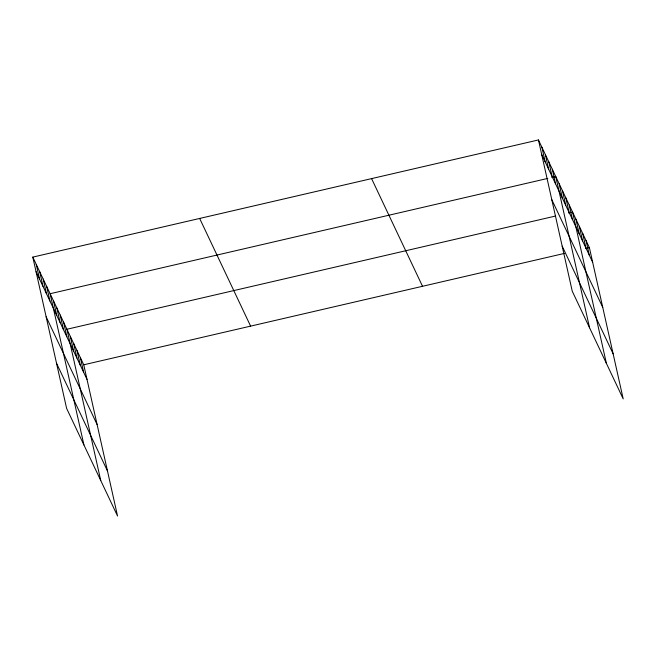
<?xml version="1.0" encoding="UTF-8"?>
<svg xmlns="http://www.w3.org/2000/svg" width="656" height="656" viewBox="0 0 656 656"><rect width="100%" height="100%" fill="white"/><g stroke="black" fill="none" stroke-linecap="round" stroke-linejoin="round"><path stroke-width="0.98" d="M32.8 257.111L83.747 364.793L117.555 516.051L66.609 408.368L32.8 257.111L538.445 139.949L589.391 247.632L623.2 398.889L572.253 291.207L538.445 139.949M547.817 178.399L50.118 293.724L83.935 444.981M551.786 177.481L555.763 176.562L589.572 327.82M555.689 216.004L66.937 329.255L100.745 480.52M568.604 213.011L572.573 212.093L606.39 363.358M83.747 364.793L564.562 253.38M585.414 248.55L589.391 247.632M541.7 154.545L592.655 262.228M551.786 199.645L602.733 307.328M562.167 246.107L613.122 353.789M371.583 178.612L422.53 286.295M199.662 218.448L250.608 326.13M36.064 271.707L87.01 379.389M46.141 316.807L97.088 424.489M56.531 363.268L107.477 470.951M586.029 240.522L589.293 255.118M582.667 233.413L585.923 248.009M579.297 226.304L582.561 240.9M575.935 219.202L579.199 233.798M569.211 204.984L572.475 219.58M565.849 197.882L569.113 212.478M562.487 190.773L565.751 205.369M559.125 183.664L562.389 198.26M552.303 169.24L555.558 183.836M548.834 161.917L552.098 176.513M545.374 154.595L548.629 169.191M541.905 147.272L545.169 161.868M80.385 357.684L83.648 372.28M77.023 350.575L80.286 365.171M73.661 343.473L76.924 358.069M70.299 336.364L73.562 350.96M63.575 322.145L66.838 336.749M60.213 315.044L63.476 329.64M56.851 307.935L60.114 322.531M53.489 300.825L56.744 315.421M46.658 286.401L49.922 300.997M43.189 279.079L46.453 293.675M39.729 271.756L42.993 286.352M36.26 264.434L39.524 279.03"/></g></svg>
